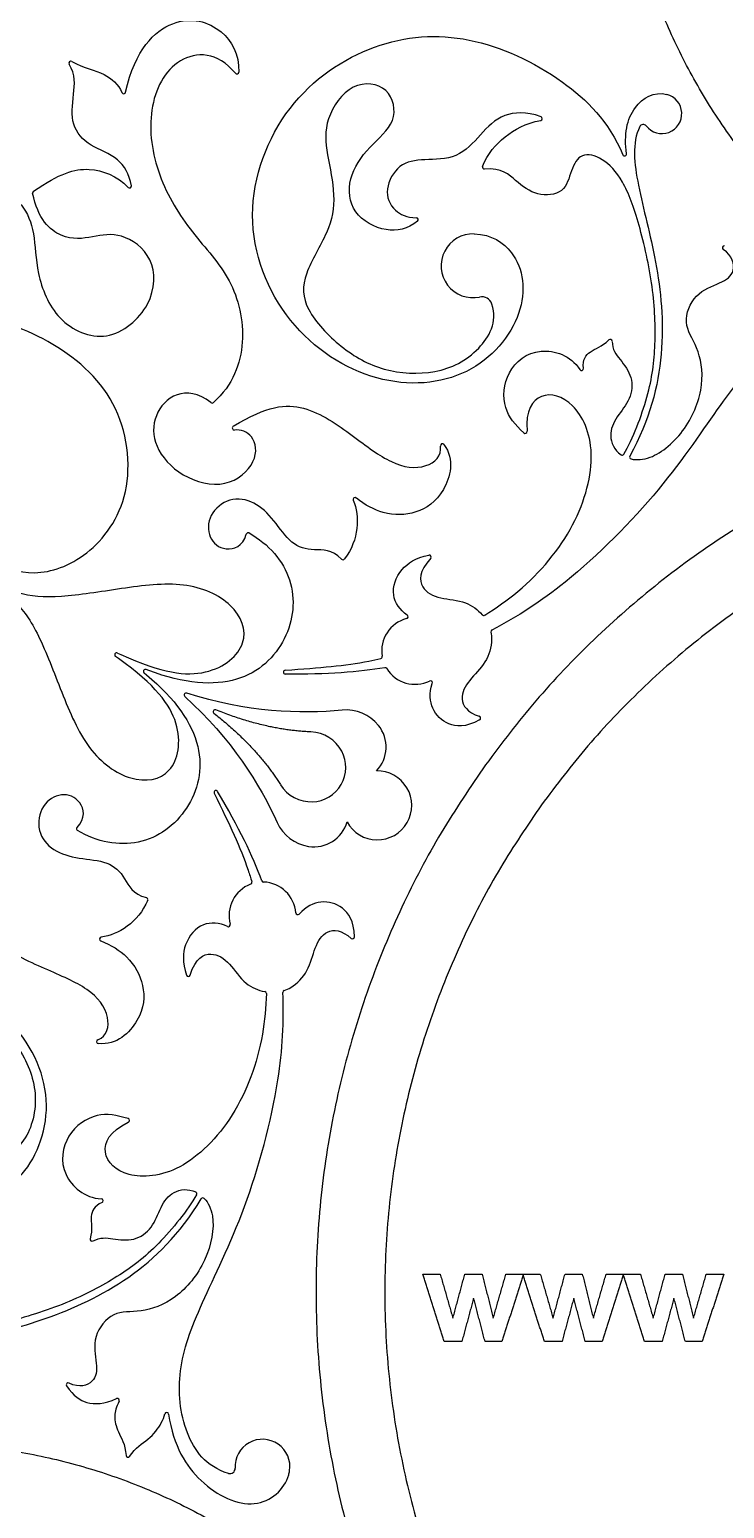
# Model space of a CAD drawing. Header units: millimetres. Extents: x -117 to 117, y -117 to 117.
# Drawn here: x -63.8 to -26.6, y -11.6 to 67.7 of the extents above; entities that cross this region are included whole.
import ezdxf

# ---------------------------------------------------------------- set-up
doc = ezdxf.new("R2010")
doc.units = ezdxf.units.MM
doc.header["$MEASUREMENT"] = 0
doc.layers.add('Layer 03', color=5, linetype='Continuous')

msp = doc.modelspace()

# ---------------------------------------------------------------- linework, layer by layer
at = {"layer": 'Layer 03'}
for p, q in [((-37.139, 46.138), (-37.138, 46.127)), ((-59.102, 34.243), (-58.913, 34.157)), ((-59.037, 33.942), (-59.206, 34.063)), ((-57.415, 33.299), (-57.568, 33.356)), ((-57.671, 33.178), (-57.545, 33.074)), ((-58.526, 9.094), (-58.516, 9.099))]:
    msp.add_line(p, q, dxfattribs=at)
for centre, radius, start, end in [((-61.6, 65.852), 0.104, 60.37036, 212.44394), ((-52.697, 65.377), 0.104, 218.8336, 358.68173), ((-58.764, 64.318), 0.104, 203.74681, 347.62051), ((-29.909, 63.144), 1.067, 217.91419, 75.78794), ((-36.424, 62.884), 0.104, 279.95176, 70.13566), ((-30.912, 62.362), 0.204, 37.91373, 153.79151), ((-39.428, 60.285), 0.104, 159.01053, 273.14104), ((-31.903, 60.983), 0.104, 203.35876, 7.93241), ((-63.545, 58.903), 0.104, 123.78875, 191.212), ((-58.452, 59.267), 0.104, 222.77957, 10.79527), ((-43.077, 57.463), 0.104, 308.4896, 89.27146), ((-40.036, 54.995), 1.711, 87.78471, 282.01574), ((-26.562, 55.957), 0.104, 85.15292, 236.13646), ((-39.562, 52.768), 0.565, 18.0734, 102.01619), ((-32.678, 50.945), 0.104, 0.7485, 134.2465), ((-34.22, 49.488), 0.104, 212.69682, 6.93398), ((-54.023, 47.745), 0.104, 231.38392, 311.8203), ((-52.836, 46.301), 0.108, 121.30449, 275.91271), ((-37.242, 46.118), 0.104, 227.74522, 4.65132), ((-41.676, 45.35), 0.104, 36.19844, 188.99134), ((-32.038, 44.955), 0.104, 235.42505, 329.12083), ((-31.54, 44.744), 0.104, 151.30907, 257.98621), ((-46.358, 42.468), 0.104, 50.50324, 202.69369), ((-52.091, 40.585), 0.104, 60.91599, 164.20815), ((-47.004, 39.345), 0.104, 223.65967, 323.08178), ((-42.382, 39.389), 0.104, 317.54628, 101.92355), ((-43.138, 34.357), 1.791, 104.77143, 189.25652), ((-43.621, 36.189), 0.104, 284.77143, 54.0696), ((-39.465, 36.36), 0.104, 220.74158, 301.58), ((-38.972, 35.385), 0.104, 117.45643, 191.54229), ((-59.145, 34.148), 0.104, 65.48492, 234.51508), ((-57.605, 33.258), 0.104, 69.47441, 230.52559), ((-50.098, 33.22), 0.104, 93.97827, 269.37862), ((-45.009, 34.052), 0.104, 283.27294, 9.25652), ((-44.745, 33.352), 0.104, 31.99573, 99.52778), ((-43.138, 34.357), 1.791, 211.99573, 295.68301), ((-42.316, 32.648), 0.104, 341.10337, 115.68301), ((-55.42, 31.997), 0.104, 72.05489, 227.94511), ((-53.866, 31.099), 0.104, 68.09827, 231.90173), ((-46.841, 28.961), 2.232, 39.01589, 95.5987), ((-46.542, 29.203), 1.847, 316.15008, 39.01589), ((-39.73, 30.753), 0.104, 298.51398, 71.79409), ((-48.794, 28.069), 1.951, 28.01361, 88.00403), ((-48.702, 28.118), 1.847, 330, 28.01499), ((-45.168, 26.078), 1.847, 330, 91.32065), ((-48.706, 28.222), 1.951, 211.99597, 271.98639), ((-48.702, 28.118), 1.847, 271.98501, 330), ((-53.819, 26.776), 0.104, 30.62138, 206.02173), ((-61.193, 24.82), 0.104, 135.79185, 239.08401), ((-48.502, 26.085), 2.232, 204.4013, 260.98411), ((-48.562, 25.705), 1.847, 260.98411, 343.84992), ((-45.168, 26.078), 1.847, 208.67935, 330), ((-51.323, 20.18), 1.791, 110.74348, 195.22857), ((-51.994, 21.953), 0.104, 290.74348, 16.72706), ((-51.257, 22.074), 0.104, 200.47222, 268.00427), ((-51.323, 20.18), 1.791, 4.31699, 88.00427), ((-57.576, 21.034), 0.104, 336.91822, 76.34033), ((-49.433, 20.323), 0.104, 184.31699, 318.89663), ((-53.152, 19.682), 0.104, 245.9304, 15.22857), ((-46.498, 19.031), 0.104, 228.20591, 1.48602), ((-59.958, 18.913), 0.104, 97.30631, 249.49676), ((-55.303, 17.009), 0.104, 198.07645, 342.45372), ((-51.221, 15.998), 0.104, 358.42, 79.25842), ((-50.13, 16.058), 0.104, 108.45771, 182.54357), ((-60.112, 13.418), 0.104, 111.00866, 263.80156), ((-58.56, 9.193), 0.104, 295.34868, 72.25478), ((-59.968, 4.891), 0.104, 293.06602, 87.30318), ((-54.951, 5.268), 0.104, 330.87917, 64.57495), ((-54.519, 4.942), 0.104, 42.01379, 148.69093), ((-60.458, 2.828), 0.104, 165.7535, 299.2515), ((-61.742, -4.975), 0.104, 63.86354, 214.84708), ((-59.104, -5.807), 0.104, 331.24739, 114.76438), ((-56.458, -6.558), 0.104, 8.61208, 166.49082), ((-51.323, -9.361), 1.471, 351.32779, 183.18837), ((-58.535, -8.754), 0.104, 183.69874, 325.95668), ((-53.067, -9.458), 0.275, 252.84931, 3.18837)]:
    msp.add_arc(centre, radius, start, end, dxfattribs=at)
for points, knots in [([(-94.799, 68.064), (-26.735, 162.863), (68.064, 94.799), (162.863, 26.735), (94.799, -68.064), (26.735, -162.863), (-68.064, -94.799), (-162.863, -26.735), (-94.799, 68.064)], [0, 0, 0, 131.690545, 131.690545, 263.38109, 263.38109, 395.071635, 395.071635, 526.762179, 526.762179, 526.762179]), ([(-91.803, 65.913), (-25.89, 157.716), (65.913, 91.803), (157.716, 25.89), (91.803, -65.913), (25.89, -157.716), (-65.913, -91.803), (-157.716, -25.89), (-91.803, 65.913)], [0, 0, 0, 131.690545, 131.690545, 263.38109, 263.38109, 395.071635, 395.071635, 526.762179, 526.762179, 526.762179]), ([(32.281, 80.734), (32.281, 113.014), (0, 113.014), (-32.281, 113.014), (-32.281, 80.734), (-32.281, 48.453), (0, 48.453), (32.281, 48.453), (32.281, 80.734)], [0, 0, 0, 36.426154, 36.426154, 72.852309, 72.852309, 109.278463, 109.278463, 145.704617, 145.704617, 145.704617]), ([(28.592, 80.734), (28.592, 109.325), (0, 109.325), (-28.592, 109.325), (-28.592, 80.734), (-28.592, 52.142), (0, 52.142), (28.592, 52.142), (28.592, 80.734)], [0, 0, 0, 36.426154, 36.426154, 72.852309, 72.852309, 109.278463, 109.278463, 145.704617, 145.704617, 145.704617]), ([(-39.359, 28.259), (-11.1, 67.618), (28.259, 39.359), (67.618, 11.1), (39.359, -28.259), (11.1, -67.618), (-28.259, -39.359), (-67.618, -11.1), (-39.359, 28.259)], [0, 0, 0, 127.527935, 127.527935, 255.055869, 255.055869, 382.583804, 382.583804, 510.111738, 510.111738, 510.111738]), ([(-36.363, 26.108), (-10.255, 62.47), (26.108, 36.363), (62.47, 10.255), (36.363, -26.108), (10.255, -62.47), (-26.108, -36.363), (-62.47, -10.255), (-36.363, 26.108)], [0, 0, 0, 54.675626, 54.675626, 109.351252, 109.351252, 164.026878, 164.026878, 218.702503, 218.702503, 218.702503]), ([(-86.058, -12.411), (-114.014, -28.551), (-97.873, -56.507), (-81.733, -84.463), (-53.777, -68.323), (-25.821, -52.182), (-41.962, -24.227), (-58.102, 3.729), (-86.058, -12.411)], [0, 0, 0, 36.426154, 36.426154, 72.852309, 72.852309, 109.278463, 109.278463, 145.704617, 145.704617, 145.704617])]:
    msp.add_rational_spline(points, [1, 0.707106781187, 1, 0.707106781187, 1, 0.707106781187, 1, 0.707106781187, 1], degree=2, knots=knots, dxfattribs=at)
for points, knots in [([(-58.662, 64.296), (-58.159, 66.588), (-56.041, 68.62), (-53.394, 67.837), (-52.57, 66.334), (-52.592, 65.375)], [8874.807121, 8874.807121, 8874.807121, 8874.807121, 8877.476305, 8880.215214, 8882.618841, 8882.618841, 8882.618841, 8882.618841]), ([(-39.97, 56.705), (-39.029, 56.669), (-37.439, 55.623), (-37.002, 52.461), (-40.025, 48.794), (-45.214, 48.381), (-50.253, 51.595), (-52.652, 57.684), (-50.264, 63.927), (-45.345, 67.196), (-40.272, 67.554), (-35.279, 65.249), (-32.777, 62.742), (-31.999, 60.941)], [1386.054029, 1386.054029, 1386.054029, 1386.054029, 1388.691203, 1392.701774, 1396.712346, 1400.722917, 1404.733488, 1408.744059, 1412.75463, 1416.765201, 1420.775772, 1424.786343, 1428.219497, 1428.219497, 1428.219497, 1428.219497]), ([(-58.349, 59.287), (-58.468, 59.908), (-59.006, 60.865), (-60.62, 61.357), (-61.647, 62.507), (-61.465, 64.037), (-61.34, 65.249), (-61.689, 65.796)], [8865.769974, 8865.769974, 8865.769974, 8865.769974, 8866.95622, 8868.258331, 8869.560443, 8870.862554, 8871.947054, 8871.947054, 8871.947054, 8871.947054]), ([(-61.549, 65.943), (-60.881, 65.563), (-59.863, 65.441), (-59.05, 64.709), (-58.86, 64.276)], [8872.146118, 8872.146118, 8872.146118, 8872.146118, 8873.519379, 8874.618791, 8874.618791, 8874.618791, 8874.618791]), ([(-52.778, 65.312), (-53.729, 66.493), (-56.078, 66.446), (-57.597, 63.451), (-57.066, 59.766), (-55.133, 56.675), (-52.874, 54.398), (-52.068, 50.923), (-52.9, 48.609), (-53.953, 47.667)], [8882.801902, 8882.801902, 8882.801902, 8882.801902, 8885.426907, 8888.120167, 8890.813428, 8893.506689, 8896.199949, 8898.89321, 8901.530974, 8901.530974, 8901.530974, 8901.530974]), ([(-43.012, 57.381), (-43.547, 56.956), (-44.755, 56.712), (-46.606, 57.751), (-46.812, 59.679), (-45.641, 61.421), (-44.025, 62.655), (-44.425, 64.663), (-46.559, 64.97), (-48.06, 62.817), (-47.888, 61.015), (-47.365, 58.729), (-47.701, 56.841), (-49.212, 54.498), (-49.177, 52.709), (-47.129, 50.528), (-44.907, 49.283), (-41.994, 49.109), (-39.71, 50.235), (-38.707, 51.968), (-39.025, 52.944)], [1350.619164, 1350.619164, 1350.619164, 1350.619164, 1352.167627, 1353.895833, 1355.624039, 1357.352245, 1359.080451, 1360.808658, 1362.536864, 1364.26507, 1365.993276, 1367.721482, 1369.449689, 1371.177895, 1372.906101, 1374.634307, 1376.362514, 1378.09072, 1379.818926, 1381.291624, 1381.291624, 1381.291624, 1381.291624]), ([(-31.8, 60.997), (-31.942, 62.019), (-31.692, 63.524), (-30.337, 64.353), (-29.647, 64.178)], [1428.434923, 1428.434923, 1428.434923, 1428.434923, 1430.593441, 1432.329825, 1432.329825, 1432.329825, 1432.329825]), ([(-36.388, 62.982), (-37.194, 63.273), (-38.594, 63.157), (-39.591, 62.058), (-40.853, 60.669), (-42.69, 60.723), (-44.047, 60.514), (-44.83, 59.068), (-44.408, 57.981), (-43.595, 57.574), (-43.076, 57.567)], [1340.695342, 1340.695342, 1340.695342, 1340.695342, 1341.785453, 1343.06899, 1344.352527, 1345.636064, 1346.919601, 1348.203138, 1349.486675, 1350.434881, 1350.434881, 1350.434881, 1350.434881]), ([(-39.526, 60.323), (-39.262, 61.01), (-38.343, 62.006), (-37.229, 62.637), (-36.406, 62.781)], [1337.397646, 1337.397646, 1337.397646, 1337.397646, 1338.915161, 1340.498752, 1340.498752, 1340.498752, 1340.498752]), ([(-31.096, 62.452), (-31.519, 61.592), (-31.248, 59.187), (-30.139, 55.367), (-29.626, 50.36), (-30.553, 46.764), (-31.632, 44.794)], [1435.542903, 1435.542903, 1435.542903, 1435.542903, 1438.563727, 1441.967448, 1445.37117, 1448.708758, 1448.708758, 1448.708758, 1448.708758]), ([(-67.754, 60.367), (-66.924, 59.699), (-65.437, 59.258), (-64.138, 58.344), (-63.498, 56.808), (-63.496, 54.669), (-62.473, 51.968), (-59.642, 50.666), (-57.076, 52.851), (-57.04, 55.547), (-58.961, 56.84), (-60.388, 56.546), (-62.059, 56.28), (-63.373, 57.499), (-63.647, 58.883)], [8839.701963, 8839.701963, 8839.701963, 8839.701963, 8841.403237, 8843.203207, 8845.003177, 8846.803147, 8848.603117, 8850.403088, 8852.203058, 8854.003028, 8855.802998, 8857.602968, 8859.402939, 8861.17396, 8861.17396, 8861.17396, 8861.17396]), ([(-31.948, 44.901), (-31.455, 45.727), (-30.521, 48.199), (-30.208, 50.693), (-30.317, 53.799), (-31.124, 57.366), (-31.974, 59.664), (-33.093, 60.825), (-34.274, 61.104), (-34.793, 60.128), (-35.087, 58.844), (-36.633, 58.685), (-37.721, 59.512), (-38.483, 60.233), (-39.423, 60.181)], [1318.87208, 1318.87208, 1318.87208, 1318.87208, 1320.358004, 1321.899662, 1323.44132, 1324.982978, 1326.524636, 1328.066294, 1329.607952, 1331.14961, 1332.691268, 1334.232926, 1335.774584, 1337.248249, 1337.248249, 1337.248249, 1337.248249]), ([(-63.603, 58.99), (-62.189, 59.936), (-60.78, 60.449), (-59.112, 59.826), (-58.529, 59.196)], [8861.262217, 8861.262217, 8861.262217, 8861.262217, 8863.564752, 8865.576222, 8865.576222, 8865.576222, 8865.576222]), ([(-31.562, 44.642), (-31.261, 44.578), (-30.32, 44.62), (-28.51, 46.149), (-27.556, 48.695), (-27.969, 50.744), (-28.844, 51.869), (-28.192, 53.567), (-26.71, 54.069), (-25.919, 54.592), (-26.107, 55.526), (-26.621, 55.871)], [1448.848398, 1448.848398, 1448.848398, 1448.848398, 1449.530978, 1450.680092, 1451.829206, 1452.97832, 1454.127435, 1455.276549, 1456.425663, 1457.574777, 1458.652775, 1458.652775, 1458.652775, 1458.652775]), ([(-66.319, 40.712), (-66.382, 40.164), (-65.772, 39.013), (-63.634, 38.238), (-60.68, 39.223), (-58.14, 42.557), (-58.795, 47.946), (-62.726, 51.243), (-67.259, 52.678), (-71.521, 51.791), (-74.618, 50.642), (-75.678, 50.279)], [8194.61211, 8194.61211, 8194.61211, 8194.61211, 8196.967084, 8200.30341, 8203.639737, 8206.976064, 8210.312391, 8213.648717, 8216.985044, 8220.321371, 8222.077229, 8222.077229, 8222.077229, 8222.077229]), ([(-18.155, 50.888), (-19.098, 51.763), (-21.298, 51.966), (-24.346, 50.572), (-26.659, 47.845), (-29.725, 43.114), (-34.611, 38.164), (-37.642, 36.193), (-39.02, 35.477)], [1239.238678, 1239.238678, 1239.238678, 1239.238678, 1242.997462, 1247.170792, 1251.344121, 1255.517451, 1259.690781, 1262.699675, 1262.699675, 1262.699675, 1262.699675]), ([(-34.116, 49.501), (-34.172, 49.96), (-33.792, 50.489), (-33.135, 50.645), (-32.751, 51.019)], [1309.989941, 1309.989941, 1309.989941, 1309.989941, 1310.80977, 1311.740476, 1311.740476, 1311.740476, 1311.740476]), ([(-32.574, 50.946), (-32.568, 50.507), (-32.15, 49.969), (-31.432, 49.053), (-31.546, 47.828), (-32.36, 46.912), (-32.816, 45.911), (-32.468, 45.125), (-32.097, 44.869)], [1311.915224, 1311.915224, 1311.915224, 1311.915224, 1313.002342, 1314.15176, 1315.301178, 1316.450596, 1317.600014, 1318.749432, 1318.749432, 1318.749432, 1318.749432]), ([(-37.312, 46.041), (-37.779, 46.465), (-38.514, 47.372), (-38.345, 49.357), (-36.646, 50.794), (-34.801, 50.201), (-34.307, 49.432)], [1303.281297, 1303.281297, 1303.281297, 1303.281297, 1304.785561, 1306.515925, 1308.24629, 1309.788045, 1309.788045, 1309.788045, 1309.788045]), ([(-54.088, 47.664), (-54.757, 48.198), (-56.052, 48.315), (-57.201, 47.03), (-57.228, 45.321), (-55.746, 43.624), (-53.201, 42.973), (-51.51, 44.505), (-51.743, 45.953), (-52.481, 46.23), (-52.825, 46.194)], [8901.636265, 8901.636265, 8901.636265, 8901.636265, 8903.016752, 8904.443551, 8905.87035, 8907.29715, 8908.723949, 8910.150749, 8911.577548, 8912.825191, 8912.825191, 8912.825191, 8912.825191]), ([(-52.892, 46.393), (-51.066, 47.504), (-49.053, 47.722), (-46.401, 45.844), (-44.402, 44.288), (-42.582, 44.016), (-41.695, 44.803), (-41.779, 45.333)], [8913.034048, 8913.034048, 8913.034048, 8913.034048, 8915.025053, 8917.029628, 8919.034203, 8921.038778, 8922.715087, 8922.715087, 8922.715087, 8922.715087]), ([(-39.41, 36.271), (-38.793, 36.651), (-36.892, 37.99), (-34.358, 41.036), (-33.307, 45.169), (-34.591, 47.847), (-36.491, 48.363), (-37.228, 47.239), (-37.139, 46.138)], [1287.914214, 1287.914214, 1287.914214, 1287.914214, 1289.196964, 1291.976097, 1294.755231, 1297.534365, 1300.313498, 1303.092632, 1303.092632, 1303.092632, 1303.092632]), ([(-41.592, 45.411), (-41.008, 44.614), (-41.511, 42.65), (-43.063, 41.644), (-44.718, 41.597), (-45.825, 42.165), (-46.291, 42.549)], [8922.915093, 8922.915093, 8922.915093, 8922.915093, 8924.500256, 8926.166448, 8927.832641, 8929.15462, 8929.15462, 8929.15462, 8929.15462]), ([(-47.08, 39.273), (-47.607, 39.826), (-48.621, 39.686), (-49.794, 40.016), (-50.69, 41.39), (-51.734, 42.406), (-53.1, 42.63), (-54.263, 41.663), (-54.272, 40.383), (-53.396, 39.63), (-52.381, 39.943), (-52.192, 40.613)], [8931.995899, 8931.995899, 8931.995899, 8931.995899, 8933.024632, 8934.106171, 8935.18771, 8936.269249, 8937.350788, 8938.432327, 8939.513866, 8940.595405, 8941.615128, 8941.615128, 8941.615128, 8941.615128]), ([(-58.913, 34.157), (-56.711, 33.152), (-54.104, 32.831), (-51.869, 34.734), (-52.747, 36.96), (-55.437, 38.158), (-58.889, 37.715), (-62.312, 37.147), (-64.485, 37.334), (-66.437, 38.353), (-66.774, 39.938), (-66.523, 40.754)], [8176.5876, 8176.5876, 8176.5876, 8176.5876, 8178.603473, 8180.619346, 8182.635219, 8184.651092, 8186.666964, 8188.682837, 8190.69871, 8192.714583, 8194.390316, 8194.390316, 8194.390316, 8194.390316]), ([(-52.041, 40.676), (-50.978, 40.085), (-49.405, 38.204), (-49.797, 34.863), (-52.362, 32.36), (-55.519, 32.589), (-57.415, 33.299)], [8941.750337, 8941.750337, 8941.750337, 8941.750337, 8944.653739, 8947.665557, 8950.677376, 8953.689194, 8953.689194, 8953.689194, 8953.689194]), ([(-43.56, 36.274), (-43.951, 36.558), (-44.523, 37.343), (-44.023, 38.746), (-43.122, 39.339), (-42.403, 39.491)], [1280.104355, 1280.104355, 1280.104355, 1280.104355, 1281.311713, 1282.622691, 1283.767393, 1283.767393, 1283.767393, 1283.767393]), ([(-42.305, 39.319), (-42.963, 38.599), (-42.881, 37.64), (-41.832, 37.116), (-40.459, 37.082), (-39.778, 36.563), (-39.544, 36.292)], [1283.956383, 1283.956383, 1283.956383, 1283.956383, 1284.954944, 1285.96711, 1286.979276, 1287.808397, 1287.808397, 1287.808397, 1287.808397]), ([(-68.555, 37.233), (-67.974, 37.859), (-66.433, 38.359), (-64.575, 37.178), (-63.326, 35.391), (-62.107, 32.142), (-60.765, 28.93), (-58.382, 27.2), (-56.015, 27.553), (-55.485, 30.44), (-57.066, 32.537), (-59.037, 33.942)], [8158.448615, 8158.448615, 8158.448615, 8158.448615, 8160.124348, 8162.140221, 8164.156094, 8166.171967, 8168.18784, 8170.203713, 8172.219586, 8174.235458, 8176.251331, 8176.251331, 8176.251331, 8176.251331]), ([(-39.074, 35.364), (-39.048, 35.235), (-38.996, 34.705), (-39.298, 33.697), (-40.278, 32.798), (-40.837, 31.788), (-40.349, 31.066), (-39.697, 30.852)], [1262.796653, 1262.796653, 1262.796653, 1262.796653, 1263.129242, 1264.141409, 1265.153575, 1266.165741, 1267.174461, 1267.174461, 1267.174461, 1267.174461]), ([(-50.105, 33.324), (-48.218, 33.456), (-46.682, 33.58), (-45.195, 33.9), (-44.985, 33.95)], [1274.85349, 1274.85349, 1274.85349, 1274.85349, 1277.488498, 1277.92536, 1277.92536, 1277.92536, 1277.92536]), ([(-57.545, 33.074), (-55.982, 31.786), (-54.206, 29.167), (-55.09, 25.694), (-57.788, 23.684), (-60.204, 24.106), (-61.247, 24.731)], [8954.062257, 8954.062257, 8954.062257, 8954.062257, 8957.074075, 8960.085894, 8963.097712, 8966.001113, 8966.001113, 8966.001113, 8966.001113]), ([(-39.68, 30.661), (-40.465, 30.235), (-41.449, 30.364), (-42.279, 31.134), (-42.397, 32.09), (-42.218, 32.615)], [1267.348924, 1267.348924, 1267.348924, 1267.348924, 1268.457783, 1269.617316, 1270.658175, 1270.658175, 1270.658175, 1270.658175]), ([(-61.268, 24.893), (-60.782, 25.392), (-61.018, 26.427), (-62.108, 26.809), (-63.213, 26.162), (-63.469, 24.671), (-62.592, 23.6), (-61.19, 23.204), (-59.552, 23.115), (-58.679, 22.264), (-58.293, 21.316), (-57.551, 21.135)], [8966.136323, 8966.136323, 8966.136323, 8966.136323, 8967.156046, 8968.237585, 8969.319124, 8970.400663, 8971.482202, 8972.563741, 8973.64528, 8974.726819, 8975.755552, 8975.755552, 8975.755552, 8975.755552]), ([(-53.912, 26.73), (-53.082, 25.03), (-52.422, 23.638), (-51.956, 22.19), (-51.894, 21.983)], [1514.046824, 1514.046824, 1514.046824, 1514.046824, 1516.681832, 1517.118694, 1517.118694, 1517.118694, 1517.118694]), ([(-60.149, 13.515), (-59.648, 13.708), (-59.41, 14.869), (-60.556, 16.309), (-62.903, 17.263), (-65.855, 18.62), (-66.673, 20.472), (-66.624, 22.609)], [8985.036364, 8985.036364, 8985.036364, 8985.036364, 8986.712673, 8988.717248, 8990.721823, 8992.726398, 8994.717403, 8994.717403, 8994.717403, 8994.717403]), ([(-46.393, 19.033), (-46.417, 19.926), (-47.021, 20.713), (-48.102, 21.048), (-48.989, 20.672), (-49.354, 20.254)], [1506.542258, 1506.542258, 1506.542258, 1506.542258, 1507.651118, 1508.810651, 1509.851509, 1509.851509, 1509.851509, 1509.851509]), ([(-53.194, 19.587), (-53.636, 19.784), (-54.601, 19.886), (-55.567, 18.752), (-55.63, 17.675), (-55.402, 16.977)], [1519.29769, 1519.29769, 1519.29769, 1519.29769, 1520.505047, 1521.816025, 1522.960728, 1522.960728, 1522.960728, 1522.960728]), ([(-50.163, 16.157), (-50.039, 16.199), (-49.553, 16.419), (-48.832, 17.184), (-48.543, 18.483), (-47.948, 19.472), (-47.079, 19.41), (-46.567, 18.953)], [1501.989988, 1501.989988, 1501.989988, 1501.989988, 1502.322577, 1503.334743, 1504.346909, 1505.359075, 1506.367795, 1506.367795, 1506.367795, 1506.367795]), ([(-59.994, 18.815), (-59.429, 18.603), (-58.383, 17.928), (-57.596, 16.472), (-57.691, 14.625), (-59.141, 13.207), (-60.123, 13.314)], [8978.596831, 8978.596831, 8978.596831, 8978.596831, 8979.91881, 8981.585002, 8983.251195, 8984.836358, 8984.836358, 8984.836358, 8984.836358]), ([(-55.203, 16.978), (-54.909, 17.907), (-54.038, 18.316), (-53.059, 17.669), (-52.343, 16.498), (-51.553, 16.167), (-51.202, 16.1)], [1523.149717, 1523.149717, 1523.149717, 1523.149717, 1524.148278, 1525.160445, 1526.172611, 1527.001731, 1527.001731, 1527.001731, 1527.001731]), ([(-69.093, 6.263), (-68.591, 5.465), (-66.891, 4.612), (-63.934, 5.815), (-62.269, 10.266), (-64.506, 14.966), (-69.809, 17.723), (-76.282, 16.756), (-80.494, 11.567), (-80.866, 5.672), (-78.64, 1.1), (-74.147, -2.072), (-70.724, -2.986), (-68.776, -2.759)], [1386.054029, 1386.054029, 1386.054029, 1386.054029, 1388.691203, 1392.701774, 1396.712345, 1400.722916, 1404.733488, 1408.744059, 1412.75463, 1416.765201, 1420.775772, 1424.786344, 1428.219497, 1428.219497, 1428.219497, 1428.219497]), ([(-71.2, 8.559), (-71.099, 9.234), (-71.492, 10.403), (-73.317, 11.486), (-75.09, 10.7), (-76.012, 8.816), (-76.274, 6.799), (-78.212, 6.142), (-79.545, 7.836), (-78.431, 10.212), (-76.784, 10.964), (-74.543, 11.655), (-73.076, 12.89), (-71.803, 15.37), (-70.236, 16.234), (-67.323, 15.551), (-65.134, 14.249), (-63.527, 11.813), (-63.36, 9.273), (-64.359, 7.537), (-65.363, 7.325)], [1350.619164, 1350.619164, 1350.619164, 1350.619164, 1352.167626, 1353.895832, 1355.624039, 1357.352245, 1359.080451, 1360.808657, 1362.536864, 1364.26507, 1365.993276, 1367.721482, 1369.449689, 1371.177895, 1372.906101, 1374.634307, 1376.362513, 1378.09072, 1379.818926, 1381.291624, 1381.291624, 1381.291624, 1381.291624]), ([(-51.117, 15.995), (-51.137, 15.271), (-51.346, 12.955), (-52.717, 9.236), (-55.771, 6.26), (-58.732, 6.033), (-60.129, 7.421), (-59.525, 8.621), (-58.526, 9.094)], [1527.107549, 1527.107549, 1527.107549, 1527.107549, 1528.390298, 1531.169432, 1533.948565, 1536.727699, 1539.506833, 1542.285966, 1542.285966, 1542.285966, 1542.285966]), ([(-53.148, -9.721), (-54.377, -9.342), (-55.652, -7.538), (-55.969, -4.202), (-54.765, -0.835), (-52.201, 4.185), (-50.356, 10.892), (-50.165, 14.502), (-50.234, 16.053)], [1478.432012, 1478.432012, 1478.432012, 1478.432012, 1482.190796, 1486.364126, 1490.537456, 1494.710785, 1498.884115, 1501.89301, 1501.89301, 1501.89301, 1501.89301]), ([(-58.529, 9.293), (-59.13, 9.485), (-60.282, 9.668), (-61.917, 8.53), (-62.312, 6.339), (-60.876, 5.038), (-59.963, 4.995)], [1542.474631, 1542.474631, 1542.474631, 1542.474631, 1543.978895, 1545.709259, 1547.439624, 1548.981379, 1548.981379, 1548.981379, 1548.981379]), ([(-60.407, 2.737), (-60.024, 2.951), (-59.35, 2.858), (-58.197, 2.694), (-57.193, 3.405), (-56.807, 4.569), (-56.168, 5.464), (-55.313, 5.555), (-54.906, 5.362)], [1551.108559, 1551.108559, 1551.108559, 1551.108559, 1552.195676, 1553.345094, 1554.494512, 1555.64393, 1556.793348, 1557.942766, 1557.942766, 1557.942766, 1557.942766]), ([(-54.86, 5.217), (-55.328, 4.377), (-57.002, 2.332), (-59.005, 0.815), (-61.749, -0.644), (-65.242, -1.729), (-67.657, -2.142), (-69.223, -1.753), (-70.055, -0.87), (-69.469, 0.067), (-68.504, 0.964), (-69.139, 2.383), (-70.399, 2.912), (-71.405, 3.211), (-71.83, 4.05)], [1558.065414, 1558.065414, 1558.065414, 1558.065414, 1559.551338, 1561.092996, 1562.634654, 1564.176312, 1565.71797, 1567.259628, 1568.801286, 1570.342944, 1571.884602, 1573.42626, 1574.967918, 1576.441584, 1576.441584, 1576.441584, 1576.441584]), ([(-69.633, -4.297), (-69.1, -3.5), (-66.882, -2.532), (-63.019, -1.582), (-58.426, 0.477), (-55.776, 3.078), (-54.609, 4.997)], [1435.542903, 1435.542903, 1435.542903, 1435.542903, 1438.563727, 1441.967449, 1445.37117, 1448.708758, 1448.708758, 1448.708758, 1448.708758]), ([(-54.442, 5.012), (-54.236, 4.784), (-53.801, 3.948), (-54.221, 1.615), (-55.95, -0.483), (-57.93, -1.15), (-59.342, -0.954), (-60.486, -2.369), (-60.181, -3.903), (-60.237, -4.85), (-61.141, -5.153), (-61.696, -4.881)], [1448.848398, 1448.848398, 1448.848398, 1448.848398, 1449.530977, 1450.680092, 1451.829206, 1452.97832, 1454.127435, 1455.276549, 1456.425663, 1457.574777, 1458.652775, 1458.652775, 1458.652775, 1458.652775]), ([(-59.927, 4.795), (-60.353, 4.613), (-60.62, 4.021), (-60.428, 3.373), (-60.559, 2.853)], [1549.183275, 1549.183275, 1549.183275, 1549.183275, 1550.003105, 1550.93381, 1550.93381, 1550.93381, 1550.93381]), ([(-61.827, -5.035), (-61.445, -5.584), (-60.782, -6.04), (-59.806, -6.015), (-59.148, -5.712)], [1458.850412, 1458.850412, 1458.850412, 1458.850412, 1460.003533, 1461.252423, 1461.252423, 1461.252423, 1461.252423]), ([(-59.013, -5.857), (-59.177, -6.156), (-59.3, -6.719), (-59.139, -7.432), (-58.679, -8.146), (-58.639, -8.76)], [1461.440286, 1461.440286, 1461.440286, 1461.440286, 1462.098056, 1462.939253, 1463.749727, 1463.749727, 1463.749727, 1463.749727]), ([(-58.449, -8.812), (-58.126, -8.334), (-57.368, -7.912), (-56.789, -7.153), (-56.599, -6.694), (-56.56, -6.533)], [1463.935942, 1463.935942, 1463.935942, 1463.935942, 1464.754546, 1465.632931, 1466.095041, 1466.095041, 1466.095041, 1466.095041]), ([(-56.355, -6.542), (-56.093, -8.275), (-54.735, -10.457), (-51.593, -11.934), (-50.066, -10.503), (-49.881, -9.657), (-49.87, -9.583)], [1466.301704, 1466.301704, 1466.301704, 1466.301704, 1468.831923, 1471.544024, 1474.256124, 1474.513469, 1474.513469, 1474.513469, 1474.513469])]:
    msp.add_open_spline(points, degree=3, knots=knots, dxfattribs=at)
for points, degree in [([(-46.454, 42.428), (-46.099, 41.579), (-46.145, 40.315), (-46.921, 39.283)], 3), ([(-44.763, 33.455), (-46.142, 33.224), (-47.849, 33.091), (-50.099, 33.116)], 3), ([(-55.49, 31.919), (-52.991, 29.664), (-51.446, 27.174), (-50.534, 25.163)], 3), ([(-47.059, 31.182), (-49.256, 30.967), (-52.185, 31.059), (-55.388, 32.096)], 3), ([(-53.93, 31.017), (-51.621, 29.207), (-50.36, 27.189)], 2), ([(-48.726, 30.019), (-51.104, 30.102), (-53.827, 31.196)], 2), ([(-51.354, 22.038), (-51.844, 23.348), (-52.583, 24.893), (-53.729, 26.829)], 3), ([(-57.48, 20.993), (-57.986, 19.805), (-59.058, 19.133), (-59.971, 19.016)], 3), ([(-41.58, -2.648), (-42.156, -0.843), (-42.733, 0.963)], 2), ([(-42.733, 0.963), (-42.265, 0.963), (-41.796, 0.963)], 2), ([(-41.796, 0.963), (-41.455, -0.22), (-41.113, -1.404)], 2), ([(-41.113, -1.404), (-40.792, -0.22), (-40.472, 0.963)], 2), ([(-40.472, 0.963), (-40.008, 0.963), (-39.544, 0.963)], 2), ([(-39.544, 0.963), (-39.248, -0.22), (-38.952, -1.404)], 2), ([(-38.952, -1.404), (-38.61, -0.22), (-38.267, 0.963)], 2), ([(-37.332, 0.963), (-37.908, -0.843), (-38.483, -2.648)], 2), ([(-38.267, 0.963), (-37.8, 0.963), (-37.332, 0.963)], 2), ([(-36.209, -2.648), (-36.786, -0.843), (-37.363, 0.963)], 2), ([(-37.363, 0.963), (-36.894, 0.963), (-36.426, 0.963)], 2), ([(-36.426, 0.963), (-36.084, -0.22), (-35.743, -1.404)], 2), ([(-35.743, -1.404), (-35.422, -0.22), (-35.101, 0.963)], 2), ([(-35.101, 0.963), (-34.637, 0.963), (-34.174, 0.963)], 2), ([(-34.174, 0.963), (-33.878, -0.22), (-33.582, -1.404)], 2), ([(-33.582, -1.404), (-33.239, -0.22), (-32.897, 0.963)], 2), ([(-31.962, 0.963), (-32.537, -0.843), (-33.113, -2.648)], 2), ([(-32.897, 0.963), (-32.429, 0.963), (-31.962, 0.963)], 2), ([(-30.839, -2.648), (-31.416, -0.843), (-31.993, 0.963)], 2), ([(-31.993, 0.963), (-31.524, 0.963), (-31.056, 0.963)], 2), ([(-31.056, 0.963), (-30.714, -0.22), (-30.372, -1.404)], 2), ([(-30.372, -1.404), (-30.051, -0.22), (-29.731, 0.963)], 2), ([(-29.731, 0.963), (-29.267, 0.963), (-28.803, 0.963)], 2), ([(-28.803, 0.963), (-28.508, -0.22), (-28.212, -1.404)], 2), ([(-28.212, -1.404), (-27.869, -0.22), (-27.526, 0.963)], 2), ([(-26.591, 0.963), (-27.167, -0.843), (-27.742, -2.648)], 2), ([(-27.526, 0.963), (-27.059, 0.963), (-26.591, 0.963)], 2), ([(-40.002, -0.326), (-40.317, -1.487), (-40.633, -2.648)], 2), ([(-39.39, -2.648), (-39.696, -1.487), (-40.002, -0.326)], 2), ([(-34.631, -0.326), (-34.947, -1.487), (-35.262, -2.648)], 2), ([(-34.02, -2.648), (-34.326, -1.487), (-34.631, -0.326)], 2), ([(-29.261, -0.326), (-29.576, -1.487), (-29.892, -2.648)], 2), ([(-28.65, -2.648), (-28.955, -1.487), (-29.261, -0.326)], 2), ([(-40.633, -2.648), (-41.106, -2.648), (-41.58, -2.648)], 2), ([(-38.483, -2.648), (-38.937, -2.648), (-39.39, -2.648)], 2), ([(-35.262, -2.648), (-35.736, -2.648), (-36.209, -2.648)], 2), ([(-33.113, -2.648), (-33.566, -2.648), (-34.02, -2.648)], 2), ([(-29.892, -2.648), (-30.365, -2.648), (-30.839, -2.648)], 2), ([(-27.742, -2.648), (-28.196, -2.648), (-28.65, -2.648)], 2)]:
    msp.add_open_spline(points, degree=degree, dxfattribs=at)

doc.saveas('drawing.dxf')
